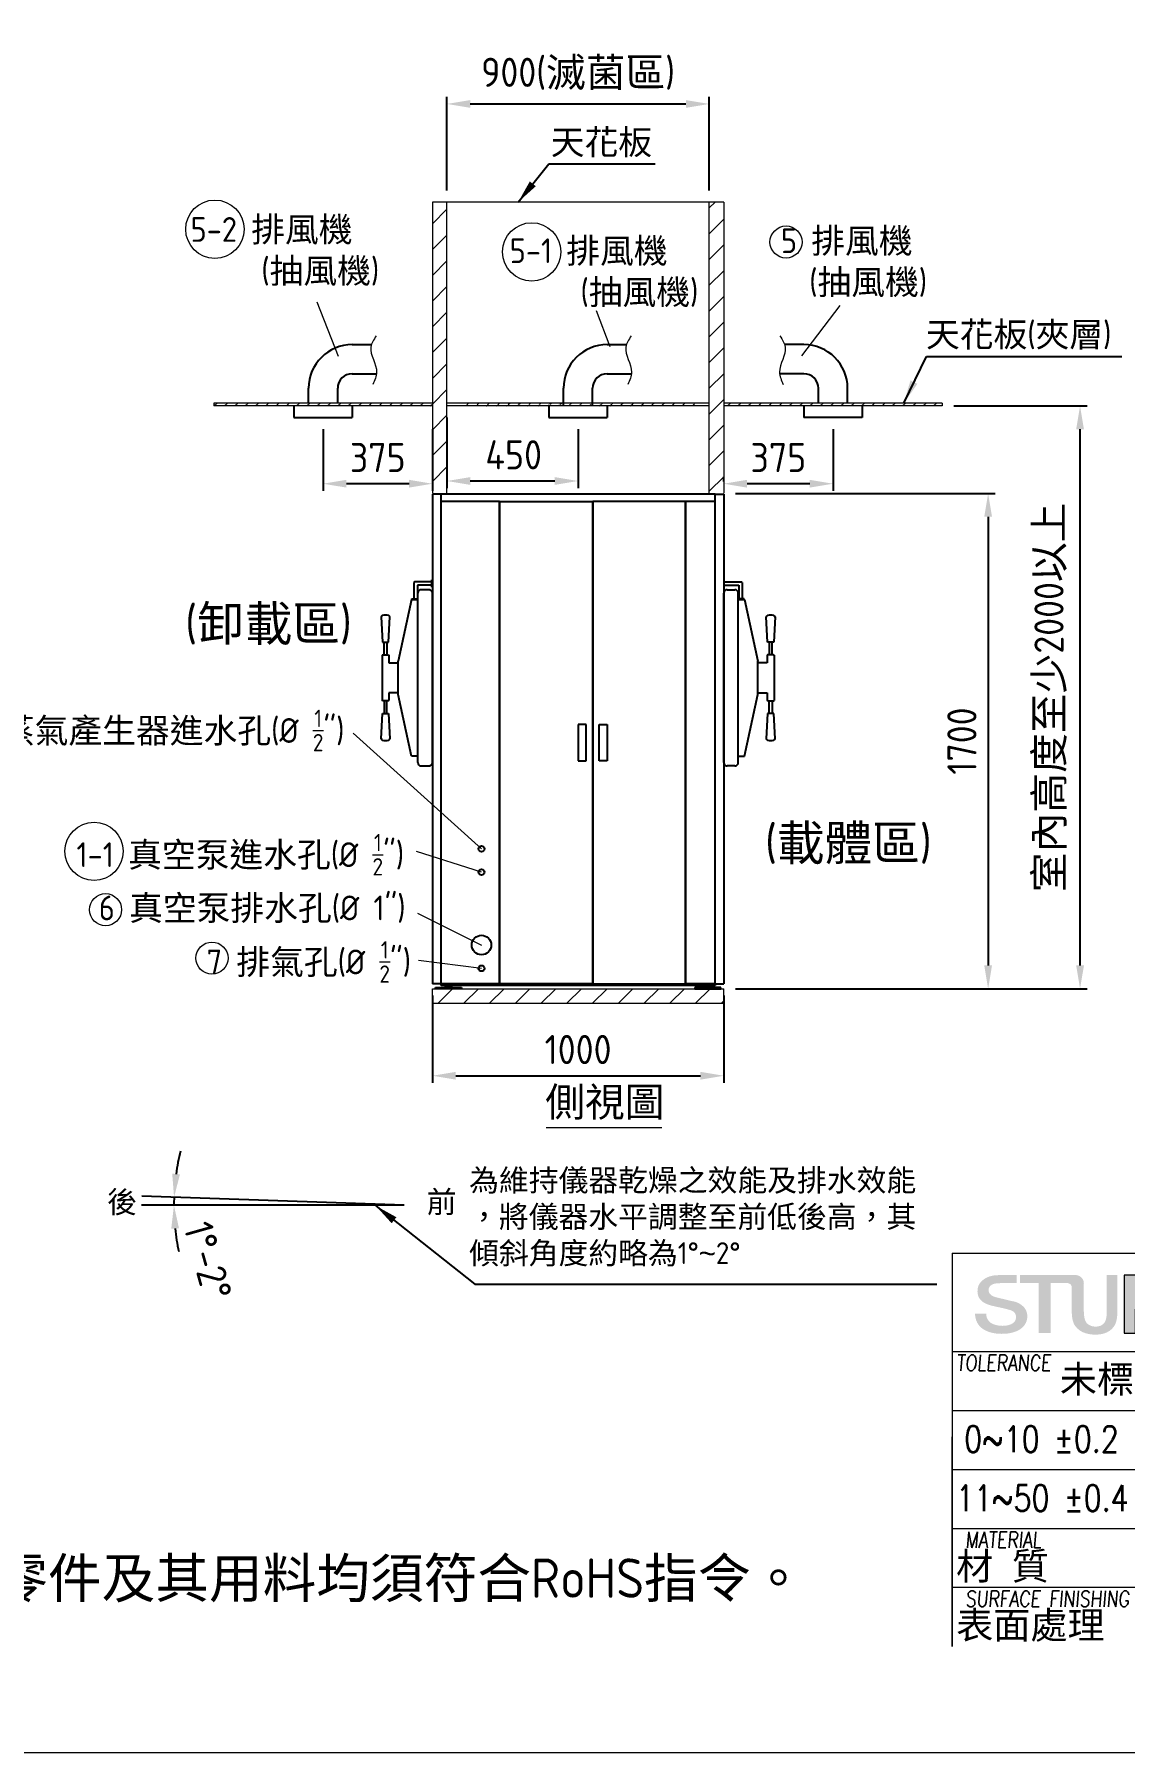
# Model space of a CAD drawing. Header units: millimetres. Extents: x 15906 to 29091, y 72 to 9342.
# Drawn here: x 19771 to 23513, y 72 to 5969 of the extents above; entities that cross this region are included whole.
import ezdxf

# ---------------------------------------------------------------- set-up
doc = ezdxf.new("R2010")
doc.units = ezdxf.units.MM
doc.header["$MEASUREMENT"] = 0
doc.linetypes.add('HIDDEN', pattern=[9.525, 6.35, -3.175])
doc.layers.get('0').update_dxf_attribs({"lineweight": 25})
for name, color, linetype, lineweight in [('D', 3, 'Continuous', 13), ('F', 7, 'Continuous', 15), ('H', 2, 'HIDDEN', 15), ('S', 4, 'Continuous', 15)]:
    doc.layers.add(name, color=color, linetype=linetype, lineweight=lineweight)
doc.styles.get("Standard").update_dxf_attribs({"font": 'KAIU.TTF'})
doc.styles.add('STU25', font='isocp2.shx')
doc.styles.add('Text', font='romans.shx', dxfattribs={"width": 0.8, "oblique": 10})
doc.dimstyles.new('STU25', dxfattribs={"dimscale": 40, "dimtxt": 2.5, "dimasz": 2, "dimexe": 0.6, "dimexo": 1, "dimgap": 1, "dimtad": 1, "dimdsep": 46, "dimtxsty": 'STU25', "dimcen": 2, "dimazin": 2, "dimtfac": 1, "dimtmove": 0, "dimatfit": 3, "dimfxl": 0, "dimtolj": 1, "dimtzin": 0, "dimarcsym": 0})
doc.dimstyles.new('STU25$7', dxfattribs={"dimscale": 40, "dimtxt": 2.5, "dimasz": 2, "dimexe": 1.25, "dimexo": 0.625, "dimgap": 1, "dimtad": 0, "dimdec": 4, "dimdsep": 46, "dimtxsty": 'STU25', "dimcen": 2.5, "dimazin": 2, "dimtfac": 1, "dimtdec": 4, "dimtmove": 0, "dimatfit": 3, "dimfxl": 0, "dimtolj": 1, "dimtzin": 0, "dimarcsym": 0})

# ---------------------------------------------------------------- blocks, each defined once
blk = doc.blocks.new('*D1')
at = {"layer": 'D', "color": 0, "linetype": 'Continuous', "lineweight": -2}
for start, end in [(166.38711, 172.19355), (178, 180), (185.80645, 191.61289)]:
    blk.add_arc((21040.3, 1951), 789.7, start, end, dxfattribs=at)
at = {"layer": 'D', "color": 0}
for points in [[(20244.6, 2059.4), (20271.1, 2057.1), (20251, 1978.6)], [(20267.9, 1871.8), (20241.3, 1870.4), (20250.5, 1951)]]:
    blk.add_solid(points, dxfattribs=at)
at = {"layer": 'Defpoints', "color": 0}
for p in [(20139.3, 1951), (20139.8, 1982.4), (20250.8, 1969.4), (21040.3, 1951), (21040.3, 1951)]:
    blk.add_point(p, dxfattribs=at)
at = {"layer": 'D', "color": 0, "insert": (20367, 1760.3), "char_height": 100, "attachment_point": 5, "rotation": 285.81497, "style": 'STU25'}
blk.add_mtext('1%%D-2%%D', dxfattribs=at)
blk = doc.blocks.new('*D8')
at = {"layer": 'D', "color": 0, "lineweight": -2}
for p, q in [((22927.6, 4694.1), (23384.5, 4694.1)), ((23360.5, 2774.1), (23360.5, 4614.1)), ((22177.6, 2694.1), (23384.5, 2694.1))]:
    blk.add_line(p, q, dxfattribs=at)
at = {"layer": 'D', "color": 0}
for points in [[(23373.9, 4614.1), (23347.2, 4614.1), (23360.5, 4694.1)], [(23347.2, 2774.1), (23373.9, 2774.1), (23360.5, 2694.1)]]:
    blk.add_solid(points, dxfattribs=at)
at = {"layer": 'Defpoints', "color": 0}
for p in [(22887.6, 4694.1), (23360.5, 4694.1), (22137.6, 2694.1)]:
    blk.add_point(p, dxfattribs=at)
at = {"layer": 'D', "color": 0, "insert": (23259.5, 3694.1), "char_height": 100, "attachment_point": 5, "rotation": 90, "style": 'STU25'}
blk.add_mtext('\\A1;{\\f標楷體|b0|i0|c136|p65;室內高度至少}2000{\\f標楷體|b0|i0|c136|p65;以上}', dxfattribs=at)
blk = doc.blocks.new('*D9')
at = {"layer": 'D', "color": 0, "linetype": 'Continuous', "lineweight": -2}
for p, q in [((22512.6, 4615), (22512.6, 4403.3)), ((22137.6, 4435.1), (22137.6, 4451.3)), ((22432.6, 4427.3), (22217.6, 4427.3))]:
    blk.add_line(p, q, dxfattribs=at)
at = {"layer": 'D', "color": 0}
for points in [[(22217.6, 4440.7), (22217.6, 4414), (22137.6, 4427.3)], [(22432.6, 4414), (22432.6, 4440.7), (22512.6, 4427.3)]]:
    blk.add_solid(points, dxfattribs=at)
at = {"layer": 'Defpoints', "color": 0}
for p in [(22512.6, 4655), (22137.6, 4427.3), (22137.6, 4395.1)]:
    blk.add_point(p, dxfattribs=at)
at = {"layer": 'D', "color": 0, "insert": (22325.1, 4517.3), "char_height": 100, "attachment_point": 5, "style": 'STU25'}
blk.add_mtext('\\A1;375', dxfattribs=at)
blk = doc.blocks.new('*D12')
at = {"layer": 'D', "color": 0, "lineweight": -2}
for p, q in [((21137.6, 2671.1), (21137.6, 2371.5)), ((22137.6, 2671.1), (22137.6, 2371.5)), ((21217.6, 2395.5), (22057.6, 2395.5))]:
    blk.add_line(p, q, dxfattribs=at)
at = {"layer": 'D', "color": 0}
for points in [[(21217.6, 2408.8), (21217.6, 2382.1), (21137.6, 2395.5)], [(22057.6, 2382.1), (22057.6, 2408.8), (22137.6, 2395.5)]]:
    blk.add_solid(points, dxfattribs=at)
at = {"layer": 'Defpoints', "color": 0}
for p in [(21137.6, 2711.1), (22137.6, 2711.1), (22137.6, 2395.5)]:
    blk.add_point(p, dxfattribs=at)
at = {"layer": 'D', "color": 0, "insert": (21637.6, 2485.5), "char_height": 100, "attachment_point": 5, "style": 'STU25'}
blk.add_mtext('\\A1;1000', dxfattribs=at)
blk = doc.blocks.new('*D16')
at = {"layer": 'D', "color": 0, "lineweight": -2}
for p, q in [((21187.6, 4654.1), (21187.6, 4412.6)), ((21637.6, 4615), (21637.6, 4412.6)), ((21557.6, 4436.6), (21267.6, 4436.6))]:
    blk.add_line(p, q, dxfattribs=at)
at = {"layer": 'D', "color": 0}
for points in [[(21267.6, 4450), (21267.6, 4423.3), (21187.6, 4436.6)], [(21557.6, 4423.3), (21557.6, 4450), (21637.6, 4436.6)]]:
    blk.add_solid(points, dxfattribs=at)
at = {"layer": 'Defpoints', "color": 0}
for p in [(21187.6, 4694.1), (21637.6, 4655), (21187.6, 4436.6)]:
    blk.add_point(p, dxfattribs=at)
at = {"layer": 'D', "color": 0, "insert": (21416.5, 4526.6), "char_height": 100, "attachment_point": 5, "style": 'STU25'}
blk.add_mtext('\\A1;450', dxfattribs=at)
blk = doc.blocks.new('*D17')
at = {"layer": 'D', "color": 0, "lineweight": -2}
for p, q in [((21187.6, 5434.1), (21187.6, 5754.7)), ((21267.6, 5730.7), (22007.6, 5730.7)), ((22087.6, 5434.1), (22087.6, 5754.7))]:
    blk.add_line(p, q, dxfattribs=at)
at = {"layer": 'D', "color": 0}
for points in [[(21267.6, 5744), (21267.6, 5717.3), (21187.6, 5730.7)], [(22007.6, 5717.3), (22007.6, 5744), (22087.6, 5730.7)]]:
    blk.add_solid(points, dxfattribs=at)
at = {"layer": 'Defpoints', "color": 0}
for p in [(22087.6, 5730.7), (21187.6, 5394.1), (22087.6, 5394.1)]:
    blk.add_point(p, dxfattribs=at)
at = {"layer": 'D', "color": 0, "insert": (21637.6, 5833.7), "char_height": 100, "attachment_point": 5, "style": 'STU25'}
blk.add_mtext('\\A1;900({\\f標楷體|b0|i0|c136|p65;滅菌區})', dxfattribs=at)
blk = doc.blocks.new('*D19')
at = {"layer": 'D', "color": 0, "lineweight": -2}
for p, q in [((22177.6, 4394.1), (23069, 4394.1)), ((23045, 4314.1), (23045, 2774.1)), ((22177.6, 2694.1), (23069, 2694.1))]:
    blk.add_line(p, q, dxfattribs=at)
at = {"layer": 'D', "color": 0}
for points in [[(23058.3, 4314.1), (23031.7, 4314.1), (23045, 4394.1)], [(23031.7, 2774.1), (23058.3, 2774.1), (23045, 2694.1)]]:
    blk.add_solid(points, dxfattribs=at)
at = {"layer": 'Defpoints', "color": 0}
for p in [(22137.6, 4394.1), (22137.6, 2694.1), (23045, 2694.1)]:
    blk.add_point(p, dxfattribs=at)
at = {"layer": 'D', "color": 0, "insert": (22955, 3544.1), "char_height": 100, "attachment_point": 5, "rotation": 90, "style": 'STU25'}
blk.add_mtext('\\A1;1700', dxfattribs=at)
blk = doc.blocks.new('*D21')
at = {"layer": 'D', "color": 0, "linetype": 'Continuous', "lineweight": -2}
for p, q in [((20762.6, 4615), (20762.6, 4403.3)), ((21137.6, 4615), (21137.6, 4403.3)), ((21057.6, 4427.3), (20842.6, 4427.3))]:
    blk.add_line(p, q, dxfattribs=at)
at = {"layer": 'D', "color": 0}
for points in [[(20842.6, 4440.7), (20842.6, 4414), (20762.6, 4427.3)], [(21057.6, 4414), (21057.6, 4440.7), (21137.6, 4427.3)]]:
    blk.add_solid(points, dxfattribs=at)
at = {"layer": 'Defpoints', "color": 0}
for p in [(20762.6, 4655), (21137.6, 4655), (20762.6, 4427.3)]:
    blk.add_point(p, dxfattribs=at)
at = {"layer": 'D', "color": 0, "insert": (20950.1, 4517.3), "char_height": 100, "attachment_point": 5, "style": 'STU25'}
blk.add_mtext('\\A1;375', dxfattribs=at)
blk = doc.blocks.new('新駿LOGO')
at = {"layer": 'F'}
h = blk.add_hatch(color=256, dxfattribs=at)
edge = h.paths.add_edge_path()
edge.add_spline(control_points=[(-529.05, -442.14), (-529.05, -442.31), (-529.02, -442.45), (-528.95, -442.56), (-528.89, -442.68), (-528.8, -442.78), (-528.69, -442.85), (-528.57, -442.93), (-528.44, -442.98), (-528.29, -443.01), (-528.15, -443.05), (-527.99, -443.07), (-527.81, -443.07), (-527.62, -443.07), (-527.47, -443.05), (-527.33, -443.01), (-527.2, -442.97), (-527.09, -442.92), (-527.01, -442.86), (-526.93, -442.8), (-526.87, -442.73), (-526.83, -442.65), (-526.8, -442.57), (-526.78, -442.49), (-526.78, -442.41), (-526.78, -442.25), (-526.82, -442.13), (-526.91, -442.05), (-526.99, -441.97), (-527.08, -441.91), (-527.18, -441.88), (-527.36, -441.83), (-527.56, -441.77), (-527.79, -441.72), (-528.02, -441.67), (-528.3, -441.61), (-528.64, -441.53), (-528.85, -441.48), (-529.02, -441.41), (-529.16, -441.34), (-529.3, -441.26), (-529.41, -441.17), (-529.5, -441.07), (-529.58, -440.98), (-529.64, -440.87), (-529.67, -440.77), (-529.7, -440.66), (-529.72, -440.55), (-529.72, -440.43), (-529.72, -440.22), (-529.67, -440.03), (-529.57, -439.87), (-529.46, -439.71), (-529.33, -439.58), (-529.16, -439.47), (-528.99, -439.37), (-528.85, -439.31), (-528.64, -439.26), (-528.43, -439.21), (-528.13, -439.2), (-527.91, -439.2), (-527.66, -439.2), (-526.73, -439.2), (-526.73, -439.2), (-526.73, -439.2), (-526.73, -439.81), (-526.73, -439.81), (-526.73, -439.81), (-528.14, -439.8), (-528.28, -439.83), (-528.39, -439.85), (-528.48, -439.86), (-528.56, -439.9), (-528.65, -439.94), (-528.72, -440), (-528.78, -440.07), (-528.84, -440.14), (-528.87, -440.23), (-528.87, -440.34), (-528.87, -440.5), (-528.81, -440.62), (-528.7, -440.7), (-528.6, -440.79), (-528.46, -440.85), (-528.28, -440.9), (-528.27, -440.9), (-528.19, -440.92), (-528.07, -440.95), (-527.94, -440.98), (-527.8, -441.01), (-527.65, -441.05), (-527.49, -441.09), (-527.34, -441.12), (-527.19, -441.16), (-527.04, -441.19), (-526.94, -441.21), (-526.87, -441.23), (-526.71, -441.27), (-526.58, -441.34), (-526.46, -441.41), (-526.34, -441.49), (-526.24, -441.58), (-526.16, -441.67), (-526.08, -441.77), (-526.02, -441.88), (-525.98, -441.99), (-525.94, -442.1), (-525.92, -442.22), (-525.92, -442.33), (-525.92, -442.57), (-525.98, -442.78), (-526.09, -442.95), (-526.2, -443.12), (-526.35, -443.26), (-526.53, -443.37), (-526.71, -443.48), (-526.92, -443.55), (-527.15, -443.61), (-527.39, -443.66), (-527.62, -443.68), (-527.87, -443.68), (-528.14, -443.68), (-528.41, -443.65), (-528.65, -443.59), (-528.9, -443.53), (-529.11, -443.44), (-529.3, -443.31), (-529.48, -443.19), (-529.63, -443.03), (-529.74, -442.83), (-529.84, -442.64), (-529.9, -442.41), (-529.91, -442.14), (-529.91, -442.14), (-529.05, -442.14), (-529.05, -442.14)], knot_values=[0, 0, 0, 0, 1, 1, 1, 2, 2, 2, 3, 3, 3, 4, 4, 4, 5, 5, 5, 6, 6, 6, 7, 7, 7, 8, 8, 8, 9, 9, 9, 10, 10, 10, 11, 11, 11, 12, 12, 12, 13, 13, 13, 14, 14, 14, 15, 15, 15, 16, 16, 16, 17, 17, 17, 18, 18, 18, 19, 19, 19, 20, 20, 20, 21, 21, 21, 22, 22, 22, 23, 23, 23, 24, 24, 24, 25, 25, 25, 26, 26, 26, 27, 27, 27, 28, 28, 28, 29, 29, 29, 30, 30, 30, 31, 31, 31, 32, 32, 32, 33, 33, 33, 34, 34, 34, 35, 35, 35, 36, 36, 36, 37, 37, 37, 38, 38, 38, 39, 39, 39, 40, 40, 40, 41, 41, 41, 42, 42, 42, 43, 43, 43, 44, 44, 44, 45, 45, 45, 45], degree=3, periodic=0)
edge = h.paths.add_edge_path()
edge.add_spline(control_points=[(-522.53, -440.14), (-522.54, -440.04), (-522.57, -439.94), (-522.63, -439.9), (-522.77, -439.79), (-522.9, -439.81), (-522.9, -439.81), (-522.9, -439.81), (-523.02, -439.81), (-523.02, -439.81), (-523.02, -439.81), (-524.14, -439.81), (-524.14, -439.81), (-524.14, -439.81), (-524.14, -443.62), (-524.14, -443.62), (-524.14, -443.62), (-525.06, -443.62), (-525.06, -443.62), (-525.06, -443.62), (-525.06, -439.81), (-525.06, -439.81), (-525.06, -439.81), (-526.47, -439.81), (-526.47, -439.81), (-526.47, -439.81), (-526.47, -439.2), (-526.47, -439.2), (-526.47, -439.2), (-522.39, -439.2), (-522.39, -439.2)], knot_values=[5.578051, 5.578051, 5.578051, 5.578051, 6, 6, 6, 7, 7, 7, 8, 8, 8, 9, 9, 9, 10, 10, 10, 11, 11, 11, 12, 12, 12, 13, 13, 13, 14, 14, 14, 15, 15, 15, 15], degree=3, periodic=0)
edge.add_spline(control_points=[(-522.4, -439.2), (-522.31, -439.2), (-522.22, -439.2), (-522.22, -439.2), (-522.22, -439.2), (-521.96, -439.19), (-521.76, -439.41), (-521.58, -439.61), (-521.61, -439.85), (-521.61, -439.85), (-521.61, -439.85), (-521.61, -441.92), (-521.61, -441.92), (-521.61, -442.41), (-521.52, -442.73), (-521.36, -442.89), (-521.19, -443.05), (-520.97, -443.13), (-520.71, -443.13), (-520.45, -443.13), (-520.24, -443.05), (-520.09, -442.89), (-519.93, -442.74), (-519.86, -442.43), (-519.86, -441.98), (-519.86, -441.98), (-519.86, -439.2), (-519.86, -439.2), (-519.86, -439.2), (-519.05, -439.2), (-519.05, -439.2), (-519.05, -439.2), (-519.05, -441.92), (-519.05, -441.92), (-519.05, -442.43), (-519.12, -442.8), (-519.25, -443.02), (-519.38, -443.24), (-519.56, -443.42), (-519.8, -443.54), (-520.05, -443.67), (-520.35, -443.74), (-520.73, -443.74), (-521.09, -443.74), (-521.41, -443.68), (-521.67, -443.56), (-521.93, -443.44), (-522.14, -443.26), (-522.3, -443.03), (-522.45, -442.8), (-522.53, -442.42), (-522.53, -441.91), (-522.53, -441.91), (-522.53, -440.92), (-522.53, -440.14)], knot_values=[0.44538, 0.44538, 0.44538, 0.44538, 1, 1, 1, 2, 2, 2, 3, 3, 3, 4, 4, 4, 5, 5, 5, 6, 6, 6, 7, 7, 7, 8, 8, 8, 9, 9, 9, 10, 10, 10, 11, 11, 11, 12, 12, 12, 13, 13, 13, 14, 14, 14, 15, 15, 15, 16, 16, 16, 17, 17, 17, 17.603917, 17.603917, 17.603917, 17.603917], degree=3, periodic=0)
h = blk.add_hatch(color=256, dxfattribs=at)
edge = h.paths.add_edge_path()
edge.add_spline(control_points=[(-526.47, -439.2), (-526.47, -439.2), (-526.47, -439.81), (-526.47, -439.81)], knot_values=[-14, -14, -14, -14, -13, -13, -13, -13], degree=3, periodic=0)
edge.add_spline(control_points=[(-526.47, -439.81), (-526.47, -439.81), (-525.06, -439.81), (-525.06, -439.81)], knot_values=[-13, -13, -13, -13, -12, -12, -12, -12], degree=3, periodic=0)
edge.add_spline(control_points=[(-525.06, -439.81), (-525.06, -439.81), (-525.06, -443.62), (-525.06, -443.62)], knot_values=[-12, -12, -12, -12, -11, -11, -11, -11], degree=3, periodic=0)
edge.add_spline(control_points=[(-525.06, -443.62), (-525.06, -443.62), (-524.14, -443.62), (-524.14, -443.62)], knot_values=[-11, -11, -11, -11, -10, -10, -10, -10], degree=3, periodic=0)
edge.add_spline(control_points=[(-524.14, -443.62), (-524.14, -443.62), (-524.14, -439.81), (-524.14, -439.81)], knot_values=[-10, -10, -10, -10, -9, -9, -9, -9], degree=3, periodic=0)
edge.add_spline(control_points=[(-524.14, -439.81), (-524.14, -439.81), (-523.02, -439.81), (-523.02, -439.81)], knot_values=[-9, -9, -9, -9, -8, -8, -8, -8], degree=3, periodic=0)
edge.add_spline(control_points=[(-523.02, -439.81), (-523.02, -439.81), (-522.9, -439.81), (-522.9, -439.81)], knot_values=[-8, -8, -8, -8, -7, -7, -7, -7], degree=3, periodic=0)
edge.add_spline(control_points=[(-522.9, -439.81), (-522.9, -439.81), (-522.77, -439.79), (-522.63, -439.9)], knot_values=[-7, -7, -7, -7, -6, -6, -6, -6], degree=3, periodic=0)
edge.add_spline(control_points=[(-522.63, -439.9), (-522.57, -439.94), (-522.54, -440.04), (-522.53, -440.14)], knot_values=[-6, -6, -6, -6, -5.578051, -5.578051, -5.578051, -5.578051], degree=3, periodic=0)
edge.add_spline(control_points=[(-522.53, -440.14), (-522.53, -440.92), (-522.53, -441.91), (-522.53, -441.91)], knot_values=[-17.603917, -17.603917, -17.603917, -17.603917, -17, -17, -17, -17], degree=3, periodic=0)
edge.add_spline(control_points=[(-522.53, -441.91), (-522.53, -442.42), (-522.45, -442.8), (-522.3, -443.03)], knot_values=[-17, -17, -17, -17, -16, -16, -16, -16], degree=3, periodic=0)
edge.add_spline(control_points=[(-522.3, -443.03), (-522.14, -443.26), (-521.93, -443.44), (-521.67, -443.56)], knot_values=[-16, -16, -16, -16, -15, -15, -15, -15], degree=3, periodic=0)
edge.add_spline(control_points=[(-521.67, -443.56), (-521.41, -443.68), (-521.09, -443.74), (-520.73, -443.74)], knot_values=[-15, -15, -15, -15, -14, -14, -14, -14], degree=3, periodic=0)
edge.add_spline(control_points=[(-520.73, -443.74), (-520.35, -443.74), (-520.05, -443.67), (-519.8, -443.54)], knot_values=[-14, -14, -14, -14, -13, -13, -13, -13], degree=3, periodic=0)
edge.add_spline(control_points=[(-519.8, -443.54), (-519.56, -443.42), (-519.38, -443.24), (-519.25, -443.02)], knot_values=[-13, -13, -13, -13, -12, -12, -12, -12], degree=3, periodic=0)
edge.add_spline(control_points=[(-519.25, -443.02), (-519.12, -442.8), (-519.05, -442.43), (-519.05, -441.92)], knot_values=[-12, -12, -12, -12, -11, -11, -11, -11], degree=3, periodic=0)
edge.add_spline(control_points=[(-519.05, -441.92), (-519.05, -441.92), (-519.05, -439.2), (-519.05, -439.2)], knot_values=[-11, -11, -11, -11, -10, -10, -10, -10], degree=3, periodic=0)
edge.add_spline(control_points=[(-519.05, -439.2), (-519.05, -439.2), (-519.86, -439.2), (-519.86, -439.2)], knot_values=[-10, -10, -10, -10, -9, -9, -9, -9], degree=3, periodic=0)
edge.add_spline(control_points=[(-519.86, -439.2), (-519.86, -439.2), (-519.86, -441.98), (-519.86, -441.98)], knot_values=[-9, -9, -9, -9, -8, -8, -8, -8], degree=3, periodic=0)
edge.add_spline(control_points=[(-519.86, -441.98), (-519.86, -442.43), (-519.93, -442.74), (-520.09, -442.89)], knot_values=[-8, -8, -8, -8, -7, -7, -7, -7], degree=3, periodic=0)
edge.add_spline(control_points=[(-520.09, -442.89), (-520.24, -443.05), (-520.45, -443.13), (-520.71, -443.13)], knot_values=[-7, -7, -7, -7, -6, -6, -6, -6], degree=3, periodic=0)
edge.add_spline(control_points=[(-520.71, -443.13), (-520.97, -443.13), (-521.19, -443.05), (-521.36, -442.89)], knot_values=[-6, -6, -6, -6, -5, -5, -5, -5], degree=3, periodic=0)
edge.add_spline(control_points=[(-521.36, -442.89), (-521.52, -442.73), (-521.61, -442.41), (-521.61, -441.92)], knot_values=[-5, -5, -5, -5, -4, -4, -4, -4], degree=3, periodic=0)
edge.add_spline(control_points=[(-521.61, -441.92), (-521.61, -441.92), (-521.61, -439.85), (-521.61, -439.85)], knot_values=[-4, -4, -4, -4, -3, -3, -3, -3], degree=3, periodic=0)
edge.add_spline(control_points=[(-521.61, -439.85), (-521.61, -439.85), (-521.61, -439.85), (-521.61, -439.85)], knot_values=[-3, -3, -3, -3, -2.999949, -2.999949, -2.999949, -2.999949], degree=3, periodic=0)
edge.add_spline(control_points=[(-521.61, -439.85), (-521.61, -439.85), (-521.58, -439.61), (-521.76, -439.41)], knot_values=[-2.999949, -2.999949, -2.999949, -2.999949, -2, -2, -2, -2], degree=3, periodic=0)
edge.add_spline(control_points=[(-521.76, -439.41), (-521.96, -439.19), (-522.22, -439.2), (-522.22, -439.2)], knot_values=[-2, -2, -2, -2, -1, -1, -1, -1], degree=3, periodic=0)
edge.add_spline(control_points=[(-522.22, -439.2), (-522.22, -439.2), (-526.47, -439.2), (-526.47, -439.2)], knot_values=[-15, -15, -15, -15, -14, -14, -14, -14], degree=3, periodic=0)
h = blk.add_hatch(color=256, dxfattribs=at)
edge = h.paths.add_edge_path()
edge.add_spline(control_points=[(-518.54, -443.62), (-518.54, -443.62), (-518.54, -439.2), (-518.54, -439.2), (-518.54, -439.2), (-516.88, -439.2), (-516.88, -439.2), (-516.55, -439.2), (-516.29, -439.25), (-516.11, -439.33), (-515.93, -439.41), (-515.79, -439.54), (-515.69, -439.72), (-515.59, -439.89), (-515.54, -440.08), (-515.54, -440.3), (-515.54, -440.56), (-515.61, -440.8), (-515.76, -441.03), (-515.91, -441.26), (-516.12, -441.44), (-516.39, -441.56), (-516.39, -441.56), (-514.95, -443.62), (-514.95, -443.62), (-514.95, -443.62), (-516.07, -443.62), (-516.07, -443.62), (-516.07, -443.62), (-517.17, -441.81), (-517.17, -441.81), (-517.17, -441.81), (-517.67, -441.81), (-517.67, -441.81), (-517.67, -441.81), (-517.67, -443.62), (-517.67, -443.62), (-517.67, -443.62), (-518.54, -443.62), (-518.54, -443.62)], knot_values=[0, 0, 0, 0, 1, 1, 1, 2, 2, 2, 3, 3, 3, 4, 4, 4, 5, 5, 5, 6, 6, 6, 7, 7, 7, 8, 8, 8, 9, 9, 9, 10, 10, 10, 11, 11, 11, 12, 12, 12, 13, 13, 13, 13], degree=3, periodic=1)
edge = h.paths.add_edge_path(flags=16)
edge.add_spline(control_points=[(-517.67, -441.21), (-517.67, -441.21), (-517.46, -441.21), (-517.46, -441.21), (-517.08, -441.21), (-516.82, -441.13), (-516.68, -440.96), (-516.53, -440.8), (-516.46, -440.61), (-516.46, -440.4), (-516.46, -440.22), (-516.52, -440.08), (-516.63, -439.97), (-516.75, -439.86), (-516.99, -439.81), (-517.35, -439.81), (-517.35, -439.81), (-517.67, -439.81), (-517.67, -439.81), (-517.67, -439.81), (-517.67, -441.21), (-517.67, -441.21)], knot_values=[0, 0, 0, 0, 1, 1, 1, 2, 2, 2, 3, 3, 3, 4, 4, 4, 5, 5, 5, 6, 6, 6, 7, 7, 7, 7], degree=3, periodic=1)
at = {"layer": 'F', "lineweight": 0}
blk.add_open_spline([(-518.54, -443.62), (-518.54, -443.62), (-518.54, -439.2), (-518.54, -439.2), (-518.54, -439.2), (-516.88, -439.2), (-516.88, -439.2), (-516.55, -439.2), (-516.29, -439.25), (-516.11, -439.33), (-515.93, -439.41), (-515.79, -439.54), (-515.69, -439.72), (-515.59, -439.89), (-515.54, -440.08), (-515.54, -440.3), (-515.54, -440.56), (-515.61, -440.8), (-515.76, -441.03), (-515.91, -441.26), (-516.12, -441.44), (-516.39, -441.56), (-516.39, -441.56), (-514.95, -443.62), (-514.95, -443.62), (-514.95, -443.62), (-516.07, -443.62), (-516.07, -443.62), (-516.07, -443.62), (-517.17, -441.81), (-517.17, -441.81), (-517.17, -441.81), (-517.67, -441.81), (-517.67, -441.81), (-517.67, -441.81), (-517.67, -443.62), (-517.67, -443.62), (-517.67, -443.62), (-518.54, -443.62), (-518.54, -443.62)], degree=3, knots=[0, 0, 0, 0, 1, 1, 1, 2, 2, 2, 3, 3, 3, 4, 4, 4, 5, 5, 5, 6, 6, 6, 7, 7, 7, 8, 8, 8, 9, 9, 9, 10, 10, 10, 11, 11, 11, 12, 12, 12, 13, 13, 13, 13], dxfattribs=at)
blk = doc.blocks.new('H421')
at = {"layer": 'F', "color": 7}
for p, q in [((155.91, 38.09), (286.91, 38.09)), ((155.91, 30.59), (286.91, 30.59)), ((155.91, 26.09), (227.91, 26.09)), ((155.91, 8.09), (155.91, 24.09)), ((155.91, 21.59), (286.91, 21.59)), ((155.91, 17.09), (286.91, 17.09)), ((286.91, 12.59), (155.91, 12.59))]:
    blk.add_line(p, q, dxfattribs=at)
at = {"layer": 'F'}
for p, q in [((155.91, 38.09), (155.91, 17.09)), ((155.91, 24.09), (155.91, 16.09)), ((155.91, 17.09), (155.91, 8.09))]:
    blk.add_line(p, q, dxfattribs=at)
blk.add_blockref('新駿LOGO', (687.56, 475.62))
at = {"layer": 'F', "color": 1, "lineweight": 15, "style": 'Text', "oblique": 5, "width": 0.8}
for s, p in [('TOLERANCE', (156.23, 29.13)), ('MATERIAL', (156.92, 15.63)), ('SURFACE FINISHING', (156.92, 11.13))]:
    blk.add_text(s, height=1.2, dxfattribs=at).set_placement(p)
at = {"layer": 'F', "lineweight": -3}
for s, p in [('未標註者一般公差表', (164.12, 27.45)), ('材 質', (156.21, 13.19)), ('表面處理', (156.21, 8.69))]:
    blk.add_text(s, height=2.076, dxfattribs=at).set_placement(p)
at = {"layer": 'F', "lineweight": 20, "style": 'Text', "width": 0.8}
for s, p in [('0~10 ±0.2', (156.82, 22.91)), ('11~50 ±0.4', (156.2, 18.41))]:
    blk.add_text(s, height=2, dxfattribs=at).set_placement(p)

msp = doc.modelspace()

# ---------------------------------------------------------------- hatches: boundary and pattern name
at = {"layer": 'H', "ltscale": 5}
h = msp.add_hatch(dxfattribs=at)
h.set_pattern_fill('ANSI31', color=256, scale=500, style=0)
h.set_pattern_definition([(45, (239398.47, 23026.88), (-44.194174, 44.194174), [])])
h.paths.add_polyline_path([(21187.561, 5394.109), (21137.561, 5394.109), (21137.561, 4395.109), (21187.561, 4395.109)])
h = msp.add_hatch(dxfattribs=at)
h.set_pattern_fill('ANSI31', color=256, scale=500, style=0)
h.set_pattern_definition([(45, (239498.47, 23026.88), (-44.194174, 44.194174), [])])
h.paths.add_polyline_path([(22137.56, 5394.109), (22087.56, 5394.109), (22087.56, 4395.109), (22137.56, 4395.109)])
at = {"layer": 'H'}
h = msp.add_hatch(dxfattribs=at)
h.set_pattern_fill('ANSI31', color=256, scale=200, style=0)
h.set_pattern_definition([(45, (239398.47, 23026.88), (-17.6776695, 17.6776695), [])])
h.paths.add_polyline_path([(21137.561, 4704.109), (20387.561, 4704.109), (20387.561, 4694.109), (21137.561, 4694.109)])
h = msp.add_hatch(dxfattribs=at)
h.set_pattern_fill('ANSI31', color=256, scale=200, style=0)
h.set_pattern_definition([(45, (239448.47, 23026.88), (-17.6776695, 17.6776695), [])])
edge = h.paths.add_edge_path()
edge.add_line((22037.56, 4694.109), (22037.56, 4704.109))
edge.add_line((21237.561, 4697.379), (21237.561, 4704.109))
edge.add_line((22037.56, 4704.109), (21237.561, 4704.109))
edge.add_line((22037.56, 4694.109), (21237.561, 4694.109))
h = msp.add_hatch(dxfattribs=at)
h.set_pattern_fill('ANSI31', color=256, scale=200, style=0)
h.set_pattern_definition([(45, (239498.47, 23026.88), (-17.6776695, 17.6776695), [])])
h.paths.add_polyline_path([(22137.56, 4704.109), (22887.56, 4704.109), (22887.56, 4694.109), (22137.56, 4694.109)])
at = {"layer": 'H', "ltscale": 5}
h = msp.add_hatch(dxfattribs=at)
h.set_pattern_fill('ANSI31', color=256, scale=500, style=0)
h.set_pattern_definition([(45, (239329.16, 10982.18), (-44.194174, 44.194174), [])])
h.paths.add_polyline_path([(21137.561, 2644.109), (21137.561, 2694.109), (22137.56, 2694.109), (22137.56, 2644.109)])

# ---------------------------------------------------------------- linework, layer by layer
at = {"linetype": 'Continuous'}
for p, q in [((20862.561, 4904.857), (20928.481, 4904.857)), ((21737.56, 4904.857), (21803.481, 4904.857)), ((22412.56, 4904.857), (22346.64, 4904.857)), ((20862.561, 4804.857), (20945.855, 4804.857)), ((21737.56, 4804.857), (21820.855, 4804.857)), ((22412.56, 4804.857), (22329.266, 4804.857)), ((20712.561, 4704.109), (20712.561, 4754.857)), ((20812.561, 4704.109), (20812.561, 4754.857)), ((21587.56, 4694.109), (21587.56, 4754.857)), ((21687.56, 4694.109), (21687.56, 4754.857)), ((22462.56, 4704.109), (22462.56, 4754.857)), ((22562.56, 4704.109), (22562.56, 4754.857)), ((20662.561, 4694.109), (20662.561, 4654.966)), ((20862.561, 4694.109), (20862.561, 4654.966)), ((21537.56, 4694.109), (21537.56, 4654.966)), ((21737.56, 4694.109), (21737.56, 4654.966)), ((22412.56, 4694.109), (22412.56, 4654.966)), ((22612.56, 4694.109), (22612.56, 4654.966)), ((20662.561, 4654.966), (20862.561, 4654.966)), ((21537.56, 4654.966), (21737.56, 4654.966)), ((22612.56, 4654.966), (22412.56, 4654.966)), ((20961.56, 3970.096), (20966.06, 3883.096)), ((20987.06, 3883.096), (20991.56, 3970.096)), ((22288.06, 3883.096), (22283.56, 3970.096)), ((22313.56, 3970.096), (22309.06, 3883.096)), ((20966.56, 3839.859), (20965.06, 3838.359)), ((20965.06, 3838.359), (20965.06, 3683.859)), ((20966.06, 3883.096), (20987.06, 3883.096)), ((20966.56, 3839.859), (20986.56, 3839.859)), ((20971.81, 3839.859), (20971.81, 3883.096)), ((20981.31, 3883.096), (20981.31, 3839.859)), ((20986.56, 3839.859), (20988.06, 3838.359)), ((20988.06, 3838.359), (20988.06, 3812.609)), ((22288.56, 3839.859), (22287.06, 3838.359)), ((22287.06, 3838.359), (22287.06, 3812.609)), ((22309.06, 3883.096), (22288.06, 3883.096)), ((22308.56, 3839.859), (22288.56, 3839.859)), ((22293.81, 3883.096), (22293.81, 3839.859)), ((22303.31, 3839.859), (22303.31, 3883.096)), ((22308.56, 3839.859), (22310.06, 3838.359)), ((22310.06, 3838.359), (22310.06, 3683.859)), ((20988.06, 3812.609), (21020.56, 3812.609)), ((22287.06, 3812.609), (22254.56, 3812.609)), ((20966.56, 3682.359), (20965.06, 3683.859)), ((20986.56, 3682.359), (20966.56, 3682.359)), ((20971.81, 3682.359), (20971.81, 3639.122)), ((20981.31, 3639.122), (20981.31, 3682.359)), ((20986.56, 3682.359), (20988.06, 3683.859)), ((20988.06, 3709.609), (20988.06, 3683.859)), ((21020.56, 3709.609), (20988.06, 3709.609)), ((22254.56, 3709.609), (22287.06, 3709.609)), ((22287.06, 3709.609), (22287.06, 3683.859)), ((22288.56, 3682.359), (22287.06, 3683.859)), ((22288.56, 3682.359), (22308.56, 3682.359)), ((22293.81, 3639.122), (22293.81, 3682.359)), ((22303.31, 3682.359), (22303.31, 3639.122)), ((22308.56, 3682.359), (22310.06, 3683.859)), ((20961.56, 3552.122), (20966.06, 3639.122)), ((20966.06, 3639.122), (20987.06, 3639.122)), ((20987.06, 3639.122), (20991.56, 3552.122)), ((22288.06, 3639.122), (22283.56, 3552.122)), ((22309.06, 3639.122), (22288.06, 3639.122)), ((22313.56, 3552.122), (22309.06, 3639.122)), ((21040.293, 1950.995), (20139.293, 1950.995)), ((21040.293, 1950.995), (20139.842, 1982.44))]:
    msp.add_line(p, q, dxfattribs=at)
for p, q in [((21137.56, 4391.109), (21137.56, 2711.109)), ((21167.56, 4391.109), (21137.56, 4391.109)), ((22107.56, 4391.109), (21167.56, 4391.109)), ((21167.56, 4366.109), (21167.56, 4391.109)), ((21167.56, 2711.109), (21167.56, 4366.109)), ((21367.56, 4366.109), (21167.56, 4366.109)), ((21367.56, 2711.109), (21367.56, 4366.109)), ((21368.56, 2711.109), (21368.56, 4366.109)), ((21368.56, 4366.109), (21687.06, 4366.109)), ((21687.06, 4366.109), (21687.06, 2711.109)), ((21688.06, 4366.109), (21688.06, 2711.109)), ((22006.56, 4366.109), (21688.06, 4366.109)), ((22006.56, 2711.109), (22006.56, 4366.109)), ((22007.56, 2711.109), (22007.56, 4366.109)), ((22107.56, 4366.109), (22007.56, 4366.109)), ((22107.56, 4391.109), (22137.56, 4391.109)), ((22107.56, 4366.109), (22107.56, 4391.109)), ((22107.56, 2711.109), (22107.56, 4366.109)), ((22137.56, 4391.109), (22137.56, 2711.109)), ((21074.06, 4087.809), (21074.06, 4031.809)), ((21135.56, 4090.809), (21077.06, 4090.809)), ((21135.56, 4078.809), (21086.06, 4078.809)), ((21086.06, 4078.809), (21086.06, 4031.809)), ((21135.56, 4072.309), (21135.56, 4097.309)), ((21135.56, 4097.309), (21137.56, 4097.309)), ((21137.56, 4072.309), (21135.56, 4072.309)), ((21137.56, 4097.309), (21137.56, 4072.309)), ((22137.56, 4097.309), (22137.56, 4072.309)), ((22139.56, 4097.309), (22137.56, 4097.309)), ((22137.56, 4072.309), (22139.56, 4072.309)), ((22139.56, 4072.309), (22139.56, 4097.309)), ((22139.56, 4090.809), (22198.06, 4090.809)), ((22139.56, 4078.809), (22189.06, 4078.809)), ((22189.06, 4078.809), (22189.06, 4031.809)), ((22201.06, 4087.809), (22201.06, 4031.809)), ((21066.36, 4029.809), (21020.56, 3818.609)), ((21087.56, 4029.809), (21066.36, 4029.809)), ((21067.56, 4031.809), (21087.56, 4031.809)), ((21067.56, 4029.809), (21067.56, 4031.809)), ((21067.56, 4029.809), (21087.56, 4029.809)), ((21087.56, 3470.609), (21087.56, 4051.609)), ((21125.56, 4063.609), (21099.56, 4063.609)), ((21137.56, 3470.609), (21137.56, 4051.609)), ((22137.56, 3470.609), (22137.56, 4051.609)), ((22149.56, 4063.609), (22175.56, 4063.609)), ((22187.56, 3470.609), (22187.56, 4051.609)), ((22207.56, 4031.809), (22187.56, 4031.809)), ((22207.56, 4029.809), (22187.56, 4029.809)), ((22187.56, 4029.809), (22208.76, 4029.809)), ((22207.56, 4029.809), (22207.56, 4031.809)), ((22208.76, 4029.809), (22254.56, 3818.609)), ((20965.06, 3792.859), (20965.06, 3729.359)), ((21020.56, 3703.609), (21020.56, 3818.609)), ((22254.56, 3703.609), (22254.56, 3818.609)), ((22310.06, 3792.859), (22310.06, 3729.359)), ((21066.36, 3492.409), (21020.56, 3703.609)), ((22208.76, 3492.409), (22254.56, 3703.609)), ((21665.061, 3601.109), (21638.061, 3601.109)), ((21638.061, 3601.109), (21638.061, 3476.109)), ((21665.061, 3476.109), (21665.061, 3601.109)), ((21710.06, 3601.109), (21737.06, 3601.109)), ((21710.06, 3476.109), (21710.06, 3601.109)), ((21737.06, 3601.109), (21737.06, 3476.109)), ((21087.56, 3492.409), (21066.36, 3492.409)), ((22187.56, 3492.409), (22208.76, 3492.409)), ((21099.56, 3458.609), (21125.56, 3458.609)), ((21638.061, 3476.109), (21665.061, 3476.109)), ((21737.06, 3476.109), (21710.06, 3476.109)), ((22175.56, 3458.609), (22149.56, 3458.609)), ((21167.56, 2711.109), (21137.56, 2711.109)), ((21148.06, 2698.109), (21237.06, 2698.109)), ((21148.06, 2694.109), (21148.06, 2698.109)), ((21237.06, 2694.109), (21148.06, 2694.109)), ((21367.56, 2711.109), (21167.56, 2711.109)), ((21167.56, 2705.109), (21167.56, 2711.109)), ((22107.56, 2705.109), (21167.56, 2705.109)), ((21182.168, 2698.109), (21182.168, 2705.109)), ((21182.168, 2705.109), (21202.953, 2705.109)), ((21187.364, 2705.109), (21187.364, 2698.109)), ((21197.757, 2705.109), (21197.757, 2698.109)), ((21202.953, 2705.109), (21202.953, 2698.109)), ((21237.06, 2698.109), (21237.06, 2694.109)), ((21687.06, 2711.109), (21368.56, 2711.109)), ((21688.06, 2711.109), (22006.56, 2711.109)), ((22107.56, 2711.109), (22007.56, 2711.109)), ((22127.06, 2698.109), (22038.06, 2698.109)), ((22038.06, 2698.109), (22038.06, 2694.109)), ((22038.06, 2694.109), (22127.06, 2694.109)), ((22072.168, 2705.109), (22072.168, 2698.109)), ((22092.953, 2705.109), (22072.168, 2705.109)), ((22077.364, 2705.109), (22077.364, 2698.109)), ((22087.757, 2705.109), (22087.757, 2698.109)), ((22092.953, 2698.109), (22092.953, 2705.109)), ((22107.56, 2711.109), (22137.56, 2711.109)), ((22107.56, 2711.109), (22107.56, 2705.109)), ((22127.06, 2694.109), (22127.06, 2698.109))]:
    msp.add_line(p, q)
for centre, radius in [((21306.072, 3174.109), 10), ((21306.072, 3094.109), 10), ((21306.072, 2844.109), 33.5), ((21306.072, 2764.109), 10)]:
    msp.add_circle(centre, radius)
for centre, radius, start, end in [((20862.561, 4754.857), 150, 90, 180), ((21737.56, 4754.857), 150, 90, 180), ((22412.56, 4754.857), 150, 0, 90), ((20862.561, 4754.857), 50, 90, 180), ((21737.56, 4754.857), 50, 90, 180), ((22412.56, 4754.857), 50, 0, 90), ((20966.567, 3970.096), 5.007, 101.3528854, 185.9218723), ((20976.56, 3920.324), 55.773, 78.6471146, 101.3528854), ((20986.554, 3970.096), 5.007, 0, 78.6471146), ((22288.567, 3970.096), 5.007, 101.3528854, 180), ((22298.56, 3920.324), 55.773, 78.6471146, 101.3528854), ((22308.554, 3970.096), 5.007, 354.0781277, 78.6471146), ((20966.567, 3552.122), 5.007, 174.0781277, 258.6471146), ((20976.56, 3601.894), 55.773, 258.6471146, 281.3528854), ((20986.554, 3552.122), 5.007, 281.3528854, 360), ((22288.567, 3552.122), 5.007, 180, 258.6471146), ((22298.56, 3601.894), 55.773, 258.6471146, 281.3528854), ((22308.554, 3552.122), 5.007, 281.3528854, 5.9218723)]:
    msp.add_arc(centre, radius, start, end, dxfattribs=at)
for centre, radius, start, end in [((21077.06, 4087.809), 3, 90, 180), ((22198.06, 4087.809), 3, 0, 90), ((21099.56, 4051.609), 12, 90, 180), ((21125.56, 4051.609), 12, 0, 90), ((22149.56, 4051.609), 12, 90, 180), ((22175.56, 4051.609), 12, 0, 90), ((21099.56, 3470.609), 12, 180, 270), ((21125.56, 3470.609), 12, 270, 0), ((22149.56, 3470.609), 12, 180, 270), ((22175.56, 3470.609), 12, 270, 0)]:
    msp.add_arc(centre, radius, start, end)
at = {"layer": 'D'}
for p, q in [((20815.272, 4864.274), (20742.543, 5050.072)), ((21306.072, 3174.109), (20865.443, 3571.712)), ((21306.072, 3094.109), (21082.754, 3164.71)), ((21086.154, 2953.946), (21306.072, 2844.109)), ((21306.072, 2764.109), (21089.554, 2790.774))]:
    msp.add_line(p, q, dxfattribs=at)
at = {"layer": 'D', "linetype": 'Continuous'}
for p, q in [((21747.911, 4896.906), (21700.791, 5020.234)), ((22405.353, 4865.733), (22537.507, 5039.128))]:
    msp.add_line(p, q, dxfattribs=at)
at = {"layer": 'D', "color": 11}
msp.add_line((21527.918, 2217.369), (21925.264, 2217.369), dxfattribs=at)
at = {"layer": 'D'}
for centre, radius in [((20390.993, 5300.784), 100), ((21478.355, 5223.044), 100), ((22351.254, 5256.852), 55), ((19976.379, 3165.801), 100), ((20015.899, 2965.409), 55), ((20381.107, 2799.306), 55)]:
    msp.add_circle(centre, radius, dxfattribs=at)
for points in [[(20944.795, 4934.434), (20926.533, 4896.53), (20946.2, 4810.192), (20933.557, 4768.076)], [(21819.795, 4934.434), (21801.533, 4896.53), (21821.2, 4810.192), (21808.557, 4768.076)], [(22330.326, 4934.434), (22348.588, 4896.53), (22328.921, 4810.192), (22341.564, 4768.076)]]:
    msp.add_spline(points, degree=3, dxfattribs=at)
at = {"layer": 'F', "color": 6}
msp.add_lwpolyline([(15905.641, 9342.403), (15905.641, 72.403), (29090.641, 72.403), (29090.641, 9342.403)], close=True, dxfattribs=at)
msp.add_lwpolyline([(15905.641, 9342.403), (15905.641, 72.403), (29090.641, 72.403), (29090.641, 9342.403)], close=True, dxfattribs=at)
at = {"layer": 'S', "linetype": 'Continuous'}
for p, q in [((22137.56, 5394.109), (21137.561, 5394.109)), ((21137.561, 5394.109), (21137.561, 4395.109)), ((21187.561, 4395.109), (21187.561, 5394.109)), ((22087.56, 4395.109), (22087.56, 5394.109)), ((22137.56, 5394.109), (22137.56, 4395.109)), ((21137.561, 4704.109), (20387.561, 4704.109)), ((21137.561, 4694.109), (20387.561, 4694.109)), ((22087.56, 4704.109), (21187.561, 4704.109)), ((22087.56, 4694.109), (21187.561, 4694.109)), ((22887.56, 4704.109), (22137.56, 4704.109)), ((22887.56, 4694.109), (22137.56, 4694.109)), ((21137.561, 2694.109), (22137.56, 2694.109)), ((21137.561, 2644.109), (22137.56, 2644.109))]:
    msp.add_line(p, q, dxfattribs=at)
at = {"layer": 'S'}
for p, q in [((20387.561, 4704.109), (20387.561, 4694.109)), ((22887.56, 4704.109), (22887.56, 4694.109)), ((21137.561, 2644.109), (21137.561, 2694.109)), ((22137.56, 2644.109), (22137.56, 2694.109))]:
    msp.add_line(p, q, dxfattribs=at)

# ---------------------------------------------------------------- block references
at = {"xscale": 45, "yscale": 45, "zscale": 45}
msp.add_blockref('H421', (15905.641, 72.403), dxfattribs=at)

# ---------------------------------------------------------------- texts
at = {"insert": (19081.751, 738.961), "char_height": 135.00867, "attachment_point": 1, "style": 'STU25'}
msp.add_mtext('{\\f標楷體|b0|i0|c136|p65;註：本零件及其用料均須符合}RoHS{\\f標楷體|b0|i0|c136|p65;指令。}', dxfattribs=at)
at = {"layer": 'D', "color": 11, "attachment_point": 1}
for s, insert, char_height in [('{\\C3;天花板 }', (21543.654, 5642.113), 85), ('{\\C3;天花板\\Fisocp2.shx;(\\f標楷體|b0|i0|c136|p65;夾層\\Fisocp2.shx;)}', (22831.503, 4982.229), 85), ('{\\Fisocp2.shx;\\C3;(\\f標楷體|b0|i0|c136|p65;卸載區\\Fisocp2.shx;)}', (20289.417, 4007.327), 120), ('{\\Fisocp2.shx;\\C3;(\\f標楷體|b0|i0|c136|p65;載體區\\Fisocp2.shx;)}', (22279.587, 3254.538), 120), ('側視圖', (21524.876, 2355.705), 100), ('{\\C3;為維持儀器乾燥之效能及排水效能\\P，將儀器水平調整至前低後高，其\\P傾斜角度約略為\\Fisocp2.shx;1%%D\\f???|b0|i0|c0|p65;~\\Fisocp2.shx;2%%D}', (21263.658, 2074.32), 75)]:
    msp.add_mtext(s, dxfattribs=dict(at, insert=insert, char_height=char_height))
at = {"layer": 'D', "color": 11, "char_height": 85, "attachment_point": 1, "style": 'STU25'}
for s, insert in [('{\\C3;5-2 \\f標楷體|b0|i0|c136|p65;排風機\\P\\Fisocp2.shx;     (\\f標楷體|b0|i0|c136|p65;抽風機\\Fisocp2.shx;)}', (20307.356, 5342.506)), ('{\\C3;5 \\f標楷體|b0|i0|c136|p65;排風機\\P\\Fisocp2.shx;  (\\f標楷體|b0|i0|c136|p65;抽風機\\Fisocp2.shx;)}', (22333.684, 5303.693)), ('{\\C3;5-1 \\f標楷體|b0|i0|c136|p65;排風機\\P\\Fisocp2.shx;     (\\f標楷體|b0|i0|c136|p65;抽風機\\Fisocp2.shx;)}', (21402.749, 5269.369)), ('\\A1;{\\C3;2-1 \\f標楷體|b0|i0|c136|p65;蒸氣產生器進水孔\\Fisocp2.shx;(%%c \\H0.7x;\\S1/2;\\H1.429x;")}', (19465.48, 3651.699)), ('\\A1;{\\C3;1-1 \\f標楷體|b0|i0|c136|p65;真空泵進水孔\\Fisocp2.shx;(%%c \\H0.7x;\\S1/2;\\H1.429x;")}', (19916.082, 3225.59)), ('{\\C3;6 \\f標楷體|b0|i0|c136|p65;真空泵排水孔\\Fisocp2.shx;(%%c 1")}', (19992.508, 3013.884)), ('\\A1;{\\C3;7 \\f標楷體|b0|i0|c136|p65;排氣孔\\Fisocp2.shx;(%%c \\H0.7x;\\S1/2;\\H1.429x;")}', (20362.539, 2857.377))]:
    msp.add_mtext(s, dxfattribs=dict(at, insert=insert))
at = {"layer": 'D', "linetype": 'Continuous', "char_height": 75, "width": 218.181, "attachment_point": 1}
for s, insert in [('{\\Fisocp2.shx; }後', (19978.581, 1999.67)), (' 前', (21067.168, 2000.121))]:
    msp.add_mtext(s, dxfattribs=dict(at, insert=insert))

# ---------------------------------------------------------------- dimensions: what is measured, and where the dimension line sits
at = {"layer": 'D'}
dim = msp.add_linear_dim(base=(22087.56, 5730.678), p1=(21187.561, 5394.109), p2=(22087.56, 5394.109), text='<>({\\f標楷體|b0|i0|c136|p65;滅菌區})', dimstyle='STU25', dxfattribs=at)
dim.commit()
dim.dimension.update_dxf_attribs({"geometry": '*D17', "text_midpoint": (21637.56, 5833.661)})
dim = msp.add_linear_dim(base=(21187.561, 4436.647), p1=(21637.56, 4654.966), p2=(21187.561, 4694.109), dimstyle='STU25', dxfattribs=at)
dim.commit()
dim.dimension.update_dxf_attribs({"geometry": '*D16', "text_midpoint": (21416.488, 4436.647), "dimtype": 160})
dim = msp.add_linear_dim(base=(23360.539, 4694.109), p1=(22137.56, 2694.109), p2=(22887.56, 4694.109), angle=90, text='{\\f標楷體|b0|i0|c136|p65;室內高度至少}<>{\\f標楷體|b0|i0|c136|p65;以上}', dimstyle='STU25', dxfattribs=at)
dim.commit()
dim.dimension.update_dxf_attribs({"geometry": '*D8', "text_midpoint": (23360.539, 3694.109), "dimtype": 160})
at = {"layer": 'D', "linetype": 'Continuous'}
for base, p1, p2, picture, middle in [((20762.561, 4427.336), (21137.561, 4654.966), (20762.561, 4654.966), '*D21', (20950.061, 4517.336)), ((22137.56, 4427.336), (22512.56, 4654.966), (22137.56, 4395.109), '*D9', (22325.06, 4517.336))]:
    dim = msp.add_linear_dim(base=base, p1=p1, p2=p2, angle=180, dimstyle='STU25', dxfattribs=at)
    dim.commit()
    dim.dimension.update_dxf_attribs({"geometry": picture, "text_midpoint": middle})
at = {"layer": 'D'}
dim = msp.add_linear_dim(base=(23044.988, 2694.109), p1=(22137.56, 4394.109), p2=(22137.56, 2694.109), angle=90, dimstyle='STU25', dxfattribs=at)
dim.commit()
dim.dimension.update_dxf_attribs({"geometry": '*D19', "text_midpoint": (23044.988, 3544.109), "dimtype": 160})
dim = msp.add_linear_dim(base=(22137.56, 2395.47), p1=(21137.56, 2711.109), p2=(22137.56, 2711.109), dimstyle='STU25', dxfattribs=at)
dim.commit()
dim.dimension.update_dxf_attribs({"geometry": '*D12', "text_midpoint": (21637.56, 2485.47)})
at = {"layer": 'D', "linetype": 'Continuous'}
dim = msp.add_angular_dim_2l(base=(20250.759, 1969.372), line1=((21040.293, 1950.995), (20139.293, 1950.995)), line2=((21040.293, 1950.995), (20139.842, 1982.44)), text='1%%D-2%%D', dimstyle='STU25', override={"dimtxsty": 'STU25'}, dxfattribs=at)
dim.commit()
dim.dimension.update_dxf_attribs({"geometry": '*D1', "text_midpoint": (20280.44, 1735.764), "dimtype": 162})

# ---------------------------------------------------------------- leaders
at = {"layer": 'D'}
for points in [[(21432.073, 5394.109), (21537.505, 5525.262), (21901.933, 5525.262)], [(22755.445, 4703.872), (22833.121, 4864.082), (23503.887, 4864.082)], [(20943.235, 1949.209), (21282.861, 1680.009), (22868.822, 1680.009)]]:
    msp.add_leader(points, dimstyle='STU25$7', override={"dimgap": 1, "dimtad": 0}, dxfattribs=at)

doc.saveas('drawing.dxf')
